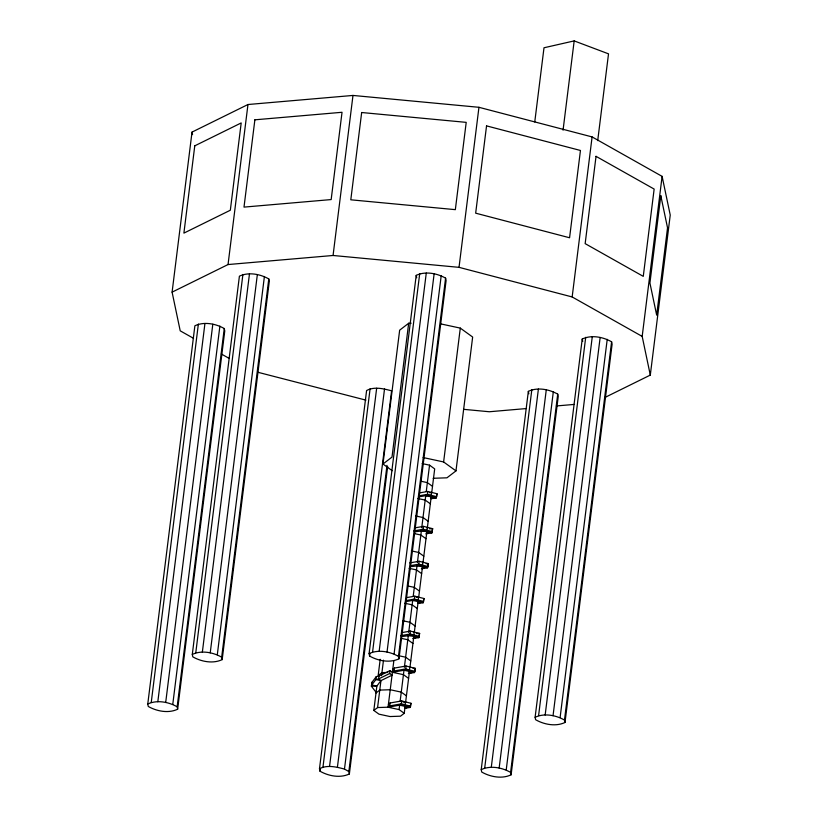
<?xml version="1.0" encoding="UTF-8"?>
<svg xmlns="http://www.w3.org/2000/svg" width="818" height="818" viewBox="0 0 818 818"><rect width="100%" height="100%" fill="white"/><g stroke="black" fill="none" stroke-linecap="round" stroke-linejoin="round"><path stroke-width="1.23" d="M193.559 338.345L180.216 330.83L172.097 292.138L192.025 132.097L247.966 104.52L352.987 95.44L478.949 107.301L592.099 136.923L662.11 176.371L670.239 215.062L650.3 375.094L604.635 397.609M147.761 704.032L194.878 325.779C203.999 321.402 215.727 323.642 224.265 328.539L224.766 330.963L177.649 709.216C168.539 713.582 156.811 711.343 148.273 706.455L147.761 704.032C156.882 699.666 168.61 701.905 177.148 706.803L177.649 709.216M151.258 702.314L198.375 324.051M157.823 701.742L204.94 323.478M165.696 702.488L212.813 324.225M172.772 704.339L219.889 326.075M172.097 292.138L228.038 264.551L247.966 104.52M177.148 706.803L224.265 328.539M192.291 654.431L239.408 276.167C248.529 271.801 260.257 274.04 268.785 278.938L269.296 281.351L222.179 659.615C213.069 663.981 201.34 661.742 192.803 656.844L192.291 654.431C201.412 650.054 213.14 652.304 221.678 657.191L222.179 659.615M195.788 652.703L242.905 274.449M202.353 652.14L249.47 273.877M210.226 652.876L257.343 274.623M217.302 654.727L264.408 276.474M221.678 657.191L268.785 278.938M228.038 264.551L333.059 255.482L352.987 95.44M319.48 768.777L366.597 390.523C374.235 386.311 383.632 388.714 391.597 390.82L344.48 769.084L348.857 771.548L349.368 773.961C340.247 778.337 328.519 776.088 319.991 771.2L319.48 768.777C327.118 764.574 336.525 766.967 344.48 769.084M319.991 771.2L320.298 768.664M322.977 767.059L370.094 388.795M329.542 766.486L376.658 388.233M337.415 767.233L384.521 388.969M392.241 470.718L382.977 464.021L399.654 330.175L408.673 323.253L411.188 323.171M348.857 771.548L386.996 465.391M349.368 773.961L387.66 466.546M408.673 323.253L392.006 457.098L382.977 464.021M369.092 653.633L416.209 275.369C425.319 271.003 437.047 273.243 445.585 278.14L446.096 280.554L398.979 658.817C389.859 663.183 378.131 660.944 369.603 656.046L369.092 653.633C378.202 649.257 389.93 651.506 398.468 656.394L398.979 658.817M369.603 656.046L369.91 653.521M372.589 651.905L419.706 273.652M408.591 678.388L403.448 674.666L392.405 672.284L390.053 670.576L378.949 676.026L376.249 676.639L372.18 682.048L371.392 686.23L376.229 692.478M379.153 651.343L426.27 273.079M376.249 676.639L375.891 679.553L371.812 684.952L376.863 686.046L380.943 680.637L392.037 675.198L389.685 673.49L390.053 670.576M388.417 704.288L390.135 702.969L401.73 700.934L410.943 703.275L410.575 706.179L405.104 706.363L404.245 713.306L400.483 716.19L390.012 716.548L378.979 714.165L373.826 710.443L376.863 686.046L371.392 686.23L372.18 682.048M380.196 659.308L378.172 675.525L381.934 672.641L387.752 672.437M378.949 676.026L378.591 678.94L380.943 680.637L377.589 707.56L373.826 710.443M381.556 675.699L383.489 660.167M387.026 652.079L434.133 273.825M394.092 653.93L441.209 275.676M377.589 707.56L388.059 707.202L393.826 660.883M404.245 713.306L399.092 709.584L388.059 707.202L389.777 705.883L390.135 702.969M400.166 700.995L403.99 670.249L409.46 671.455L414.93 671.261L409.46 670.065L403.99 670.249L392.405 672.284L394.123 670.965L394.491 668.05L406.076 666.026L415.288 668.357L414.501 672.539L408.366 673.521M398.468 656.394L445.585 278.14M399.092 709.584L399.644 705.167L401.362 703.848L401.73 700.934M404.358 667.345L408.346 635.33L410.063 634.011L410.421 631.107L419.634 633.439L418.857 637.621L412.712 638.602M408.703 632.426L412.691 600.422L414.409 599.103L414.777 596.189L423.99 598.52L423.203 602.713L417.957 603.48M413.213 596.24L417.037 565.504L418.765 564.185L419.123 561.271L428.335 563.612L427.548 567.794L421.413 568.766M417.405 562.59L421.393 530.585L423.111 529.266L423.468 526.363L432.681 528.694L431.904 532.876L425.759 533.857M421.751 527.682L425.738 495.667L427.456 494.348L427.824 491.444L437.037 493.775L436.25 497.957L431.004 498.735M426.26 491.495L429.542 465.166L422.18 463.581M406.076 666.026L405.718 668.93L403.99 670.249M650.3 375.094L642.181 336.402L572.16 296.954L459.021 267.343L478.949 107.301M409.828 667.161L409.46 670.065L405.718 668.93L394.123 670.965M414.174 632.242L413.816 635.146L401.393 636.557M422.875 562.406L422.507 565.32L410.084 566.721M427.221 527.487L426.863 530.401L414.44 531.802M405.605 702.376L409.46 671.455L414.501 672.539L414.869 669.635M409.951 667.457L413.806 636.537L419.276 636.353L410.063 634.011L400.789 635.637M414.307 632.539L418.151 601.619L423.622 601.435L414.409 599.103L406.301 600.524M418.652 597.621L422.507 566.7L427.978 566.516L418.765 564.185L410.646 565.606M422.998 562.702L426.853 531.792L432.323 531.598L423.111 529.266L413.836 530.892M427.354 527.794L431.198 496.874L436.669 496.69L427.456 494.348L419.348 495.769M431.7 492.876L434.685 468.888L429.542 465.166M410.278 706.486L410.943 703.275M419.092 635.688L418.857 637.621L408.346 635.33M432.139 530.933L431.904 532.876L421.393 530.585M433.141 478.285L446.955 477.814L455.974 470.892L443.622 461.955L460.299 328.11L441.025 323.959M455.974 470.892L472.651 337.047L460.299 328.11M534.757 121.954L544.001 47.771L574.175 40.9L608.52 53.845L597.713 140.604M481.219 769.626L528.336 391.362C537.446 386.996 549.175 389.235 557.712 394.133L558.224 396.546L511.107 774.81C501.986 779.176 490.258 776.936 481.73 772.039L481.219 769.626C490.34 765.259 502.068 767.499 510.596 772.386L511.107 774.81M563.06 130.164L574.175 40.9M484.716 767.897L531.833 389.644M491.281 767.335L538.397 389.071M499.154 768.071L546.271 389.818M506.219 769.922L553.336 391.669M510.596 772.386L557.712 394.133M572.16 296.954L592.099 136.923M535.105 717.284L582.222 339.03C591.332 334.664 603.06 336.904 611.598 341.801L612.109 344.214L564.993 722.478C555.872 726.844 544.144 724.605 535.606 719.707L535.105 717.284C544.215 712.918 555.943 715.157 564.481 720.055L564.993 722.478M538.602 715.566L585.708 337.302M545.166 714.993L592.273 336.74M553.04 715.74L600.146 337.476M560.105 717.59L607.222 339.327M564.481 720.055L611.598 341.801M642.181 336.402L662.11 176.371M437.037 493.775L436.25 497.957L425.738 495.667L418.785 496.894M432.262 529.962L432.681 528.694L429.399 528.806M423.99 598.52L423.203 602.713L412.691 600.422L405.738 601.639M419.215 634.717L419.634 633.439L416.352 633.551M404.91 708.224L410.155 707.458L410.575 706.179L401.362 703.848L389.777 705.883M392.763 669.369L394.491 668.05M376.004 692.979L379.767 690.095L390.227 689.738L401.27 692.12L406.423 695.842M389.685 673.49L378.591 678.94L375.891 679.553L380.943 680.637M419.706 492.865L427.824 491.444M415.36 527.784L423.468 526.363M409.849 562.896L419.123 561.271M406.658 597.61L414.777 596.189M402.313 632.529L410.421 631.107M388.059 707.202L399.644 705.167L405.114 704.983L405.483 702.069L403.294 702.151M526.035 408.581L489.338 411.751L463.888 409.358M556.404 405.953L574.113 404.429M429.389 492.651L431.577 492.579L431.209 495.483L425.738 495.667M426.147 563.684L428.335 563.612L427.548 567.794L417.037 565.504M416.342 597.396L418.53 597.324L418.162 600.228L412.691 600.422M413.1 668.429L415.288 668.357M333.059 255.482L459.021 267.343M365.922 400.135L257.619 372.2M423.151 457.548L443.622 461.955M421.229 481.301L427.364 482.62L432.517 486.352M430.789 497.886L432.804 498.326M417.834 498.499L425.186 500.084L430.34 503.806M415.656 515.953L423.018 517.538L428.162 521.26M426.434 532.804L428.458 533.244M414.706 533.673L420.841 535.003L425.994 538.725M411.311 550.872L418.663 552.457L423.816 556.179M422.088 567.723L424.102 568.152M409.133 568.326L416.495 569.911L421.638 573.643M408.182 586.046L414.317 587.375L419.47 591.097M417.742 602.641L419.757 603.07M404.787 603.244L412.139 604.829L417.292 608.551M402.609 620.698L409.971 622.293L415.115 626.015M413.387 637.549L415.411 637.989M401.658 638.429L407.793 639.748L412.947 643.469M398.254 655.617L405.616 657.202L410.769 660.934M409.041 672.468L411.055 672.907M410.155 707.458L399.644 705.167M404.695 707.386L406.71 707.815M221.341 353.989L229.122 358.376M582.222 339.03L582.723 341.443M528.336 391.362L528.837 393.785M416.209 275.369L416.71 277.793M192.025 132.097L192.557 134.602M194.776 145.829L183.897 233.12L230.328 210.226L241.198 122.935L194.776 145.829M254.879 119.817L243.999 207.107L331.167 199.572L342.036 112.281L254.879 119.817M361.668 112.516L350.799 199.807L455.34 209.653L466.209 122.363L361.668 112.516M486.546 125.88L475.667 213.171L569.573 237.762L580.453 150.471L486.546 125.88M596.036 156.34L585.156 243.631L643.265 276.361L654.144 189.07L596.036 156.34M660.801 195.717L649.921 283.008L656.67 315.124L667.539 227.833L660.801 195.717"/></g></svg>
